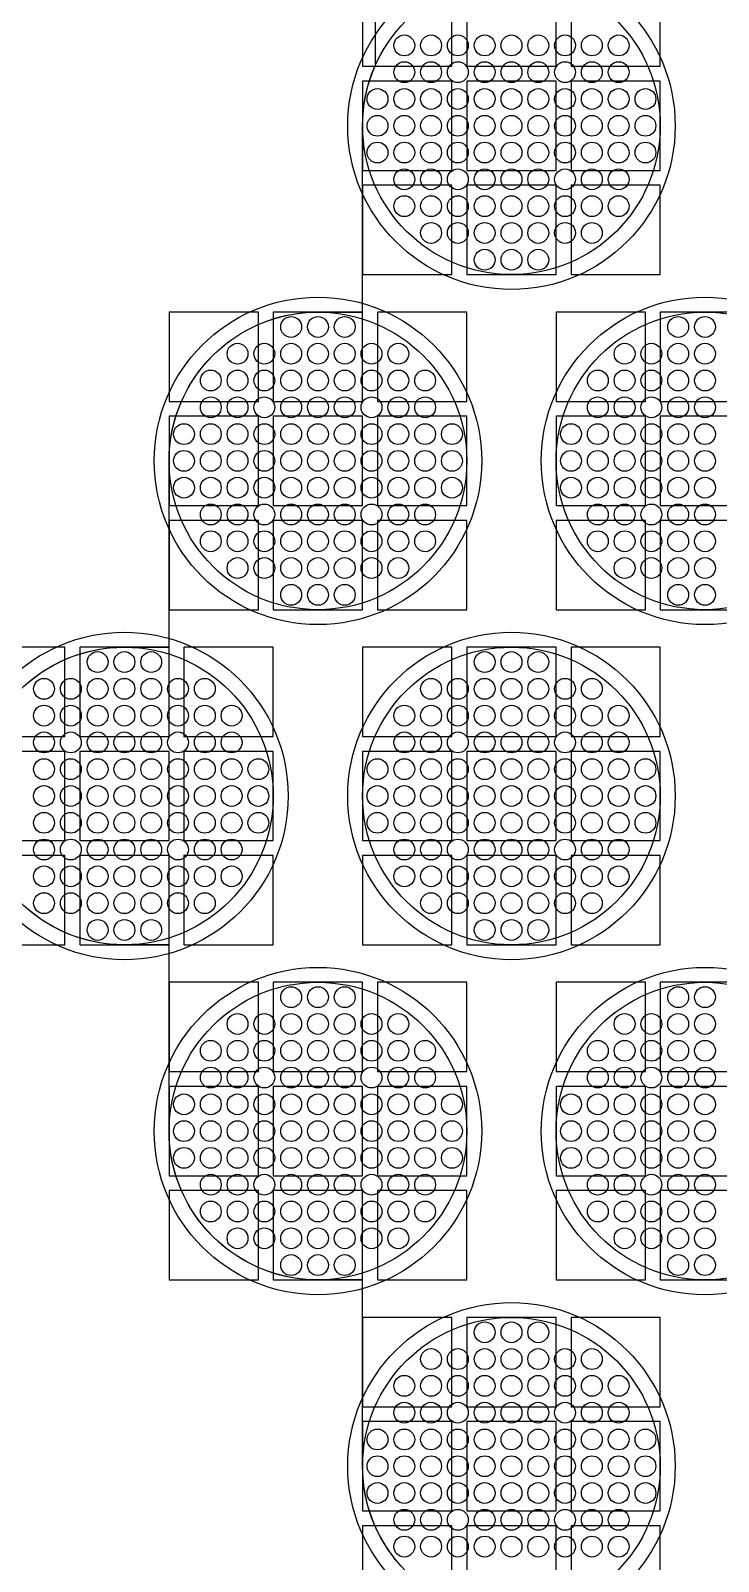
# Model space of a CAD drawing. Extents: x -49 to 54, y -38 to 38.
# Drawn here: x -32.85 to -30.54, y -26.14 to -20.99 of the extents above; entities that cross this region are included whole.
import ezdxf

# ---------------------------------------------------------------- set-up
doc = ezdxf.new("R2010")
doc.units = 0
for name, color, linetype in [('BACK_LAYER', 5, 'CONTINUOUS'), ('COND_LAYER_LOWER_ELECTRODE', 6, 'CONTINUOUS'), ('CONDUCTIVE_LAYER_BACK_LAYER', 2, 'CONTINUOUS'), ('EMITTER', 3, 'CONTINUOUS'), ('LOWER_ELECTRODE', 1, 'CONTINUOUS')]:
    doc.layers.add(name, color=color, linetype=linetype)

msp = doc.modelspace()

# ---------------------------------------------------------------- linework, layer by layer
at = {"layer": 'BACK_LAYER'}
for points in [[(-31.7302, -21.1123), (-31.4302, -21.1123), (-31.4302, -20.8123), (-31.7302, -20.8123)], [(-31.3802, -21.1123), (-31.0802, -21.1123), (-31.0802, -20.8123), (-31.3802, -20.8123)], [(-31.0302, -21.1123), (-30.7302, -21.1123), (-30.7302, -20.8123), (-31.0302, -20.8123)], [(-31.7302, -21.4623), (-31.4302, -21.4623), (-31.4302, -21.1623), (-31.7302, -21.1623)], [(-31.3802, -21.4623), (-31.0802, -21.4623), (-31.0802, -21.1623), (-31.3802, -21.1623)], [(-31.0302, -21.4623), (-30.7302, -21.4623), (-30.7302, -21.1623), (-31.0302, -21.1623)], [(-31.7302, -21.8123), (-31.4302, -21.8123), (-31.4302, -21.5123), (-31.7302, -21.5123)], [(-31.3802, -21.8123), (-31.0802, -21.8123), (-31.0802, -21.5123), (-31.3802, -21.5123)], [(-31.0302, -21.8123), (-30.7302, -21.8123), (-30.7302, -21.5123), (-31.0302, -21.5123)], [(-32.3802, -22.2381), (-32.0802, -22.2381), (-32.0802, -21.9381), (-32.3802, -21.9381)], [(-32.0302, -22.2381), (-31.7302, -22.2381), (-31.7302, -21.9381), (-32.0302, -21.9381)], [(-31.6802, -22.2381), (-31.3802, -22.2381), (-31.3802, -21.9381), (-31.6802, -21.9381)], [(-31.0802, -22.2381), (-30.7802, -22.2381), (-30.7802, -21.9381), (-31.0802, -21.9381)], [(-30.7302, -22.2381), (-30.4302, -22.2381), (-30.4302, -21.9381), (-30.7302, -21.9381)], [(-32.3802, -22.5881), (-32.0802, -22.5881), (-32.0802, -22.2881), (-32.3802, -22.2881)], [(-32.0302, -22.5881), (-31.7302, -22.5881), (-31.7302, -22.2881), (-32.0302, -22.2881)], [(-31.6802, -22.5881), (-31.3802, -22.5881), (-31.3802, -22.2881), (-31.6802, -22.2881)], [(-31.0802, -22.5881), (-30.7802, -22.5881), (-30.7802, -22.2881), (-31.0802, -22.2881)], [(-30.7302, -22.5881), (-30.4302, -22.5881), (-30.4302, -22.2881), (-30.7302, -22.2881)], [(-32.3802, -22.9381), (-32.0802, -22.9381), (-32.0802, -22.6381), (-32.3802, -22.6381)], [(-32.0302, -22.9381), (-31.7302, -22.9381), (-31.7302, -22.6381), (-32.0302, -22.6381)], [(-31.6802, -22.9381), (-31.3802, -22.9381), (-31.3802, -22.6381), (-31.6802, -22.6381)], [(-31.0802, -22.9381), (-30.7802, -22.9381), (-30.7802, -22.6381), (-31.0802, -22.6381)], [(-30.7302, -22.9381), (-30.4302, -22.9381), (-30.4302, -22.6381), (-30.7302, -22.6381)], [(-33.0302, -23.3639), (-32.7302, -23.3639), (-32.7302, -23.0639), (-33.0302, -23.0639)], [(-32.6802, -23.3639), (-32.3802, -23.3639), (-32.3802, -23.0639), (-32.6802, -23.0639)], [(-32.3302, -23.3639), (-32.0302, -23.3639), (-32.0302, -23.0639), (-32.3302, -23.0639)], [(-31.7302, -23.3639), (-31.4302, -23.3639), (-31.4302, -23.0639), (-31.7302, -23.0639)], [(-31.3802, -23.3639), (-31.0802, -23.3639), (-31.0802, -23.0639), (-31.3802, -23.0639)], [(-31.0302, -23.3639), (-30.7302, -23.3639), (-30.7302, -23.0639), (-31.0302, -23.0639)], [(-33.0302, -23.7139), (-32.7302, -23.7139), (-32.7302, -23.4139), (-33.0302, -23.4139)], [(-32.6802, -23.7139), (-32.3802, -23.7139), (-32.3802, -23.4139), (-32.6802, -23.4139)], [(-32.3302, -23.7139), (-32.0302, -23.7139), (-32.0302, -23.4139), (-32.3302, -23.4139)], [(-31.7302, -23.7139), (-31.4302, -23.7139), (-31.4302, -23.4139), (-31.7302, -23.4139)], [(-31.3802, -23.7139), (-31.0802, -23.7139), (-31.0802, -23.4139), (-31.3802, -23.4139)], [(-31.0302, -23.7139), (-30.7302, -23.7139), (-30.7302, -23.4139), (-31.0302, -23.4139)], [(-33.0302, -24.0639), (-32.7302, -24.0639), (-32.7302, -23.7639), (-33.0302, -23.7639)], [(-32.6802, -24.0639), (-32.3802, -24.0639), (-32.3802, -23.7639), (-32.6802, -23.7639)], [(-32.3302, -24.0639), (-32.0302, -24.0639), (-32.0302, -23.7639), (-32.3302, -23.7639)], [(-31.7302, -24.0639), (-31.4302, -24.0639), (-31.4302, -23.7639), (-31.7302, -23.7639)], [(-31.3802, -24.0639), (-31.0802, -24.0639), (-31.0802, -23.7639), (-31.3802, -23.7639)], [(-31.0302, -24.0639), (-30.7302, -24.0639), (-30.7302, -23.7639), (-31.0302, -23.7639)], [(-32.3802, -24.4898), (-32.0802, -24.4898), (-32.0802, -24.1898), (-32.3802, -24.1898)], [(-32.0302, -24.4898), (-31.7302, -24.4898), (-31.7302, -24.1898), (-32.0302, -24.1898)], [(-31.6802, -24.4898), (-31.3802, -24.4898), (-31.3802, -24.1898), (-31.6802, -24.1898)], [(-31.0802, -24.4898), (-30.7802, -24.4898), (-30.7802, -24.1898), (-31.0802, -24.1898)], [(-30.7302, -24.4898), (-30.4302, -24.4898), (-30.4302, -24.1898), (-30.7302, -24.1898)], [(-32.3802, -24.8398), (-32.0802, -24.8398), (-32.0802, -24.5398), (-32.3802, -24.5398)], [(-32.0302, -24.8398), (-31.7302, -24.8398), (-31.7302, -24.5398), (-32.0302, -24.5398)], [(-31.6802, -24.8398), (-31.3802, -24.8398), (-31.3802, -24.5398), (-31.6802, -24.5398)], [(-31.0802, -24.8398), (-30.7802, -24.8398), (-30.7802, -24.5398), (-31.0802, -24.5398)], [(-30.7302, -24.8398), (-30.4302, -24.8398), (-30.4302, -24.5398), (-30.7302, -24.5398)], [(-32.3802, -25.1898), (-32.0802, -25.1898), (-32.0802, -24.8898), (-32.3802, -24.8898)], [(-32.0302, -25.1898), (-31.7302, -25.1898), (-31.7302, -24.8898), (-32.0302, -24.8898)], [(-31.6802, -25.1898), (-31.3802, -25.1898), (-31.3802, -24.8898), (-31.6802, -24.8898)], [(-31.0802, -25.1898), (-30.7802, -25.1898), (-30.7802, -24.8898), (-31.0802, -24.8898)], [(-30.7302, -25.1898), (-30.4302, -25.1898), (-30.4302, -24.8898), (-30.7302, -24.8898)], [(-31.7302, -25.6156), (-31.4302, -25.6156), (-31.4302, -25.3156), (-31.7302, -25.3156)], [(-31.3802, -25.6156), (-31.0802, -25.6156), (-31.0802, -25.3156), (-31.3802, -25.3156)], [(-31.0302, -25.6156), (-30.7302, -25.6156), (-30.7302, -25.3156), (-31.0302, -25.3156)], [(-31.7302, -25.9656), (-31.4302, -25.9656), (-31.4302, -25.6656), (-31.7302, -25.6656)], [(-31.3802, -25.9656), (-31.0802, -25.9656), (-31.0802, -25.6656), (-31.3802, -25.6656)], [(-31.0302, -25.9656), (-30.7302, -25.9656), (-30.7302, -25.6656), (-31.0302, -25.6656)], [(-31.7302, -26.3156), (-31.4302, -26.3156), (-31.4302, -26.0156), (-31.7302, -26.0156)], [(-31.3802, -26.3156), (-31.0802, -26.3156), (-31.0802, -26.0156), (-31.3802, -26.0156)], [(-31.0302, -26.3156), (-30.7302, -26.3156), (-30.7302, -26.0156), (-31.0302, -26.0156)]]:
    msp.add_lwpolyline(points, close=True, dxfattribs=at)
at = {"layer": 'COND_LAYER_LOWER_ELECTRODE'}
for centre in [(-31.2302, -21.3123), (-31.8802, -22.4381), (-30.5802, -22.4381), (-32.5302, -23.5639), (-31.2302, -23.5639), (-31.8802, -24.6898), (-30.5802, -24.6898), (-31.2302, -25.8156)]:
    msp.add_circle(centre, 0.55, dxfattribs=at)
at = {"layer": 'CONDUCTIVE_LAYER_BACK_LAYER'}
for points in [[(-32.8508, -23.1802), (-32.8353, -23.1678), (-32.8193, -23.156), (-32.8028, -23.1448), (-32.7859, -23.1343), (-32.7687, -23.1245), (-32.751, -23.1153), (-32.733, -23.1069), (-32.7147, -23.0992), (-32.696, -23.0922), (-32.6771, -23.086), (-32.658, -23.0805), (-32.6387, -23.0759), (-32.6192, -23.0719), (-32.5996, -23.0688), (-32.5798, -23.0664), (-32.56, -23.0648), (-32.5402, -23.064), (-32.3802, -23.064), (-32.3802, -22.4381), (-32.3798, -22.4182), (-32.3786, -22.3984), (-32.3767, -22.3786), (-32.3739, -22.3589), (-32.3704, -22.3393), (-32.3661, -22.3199), (-32.361, -22.3007), (-32.3551, -22.2817), (-32.3485, -22.2629), (-32.3412, -22.2445), (-32.3331, -22.2263), (-32.3244, -22.2085), (-32.3149, -22.191), (-32.3047, -22.1739), (-32.2939, -22.1572), (-32.2824, -22.141), (-32.2703, -22.1253), (-32.2575, -22.11), (-32.2442, -22.0953), (-32.2302, -22.0811), (-32.2158, -22.0674), (-32.2008, -22.0544), (-32.1853, -22.0419), (-32.1693, -22.0301), (-32.1528, -22.019), (-32.1359, -22.0084), (-32.1187, -21.9986), (-32.101, -21.9895), (-32.083, -21.9811), (-32.0647, -21.9734), (-32.046, -21.9664), (-32.0271, -21.9602), (-32.008, -21.9547), (-31.9887, -21.95), (-31.9692, -21.9461), (-31.9496, -21.9429), (-31.9298, -21.9406), (-31.91, -21.939), (-31.8902, -21.9382), (-31.7302, -21.9382), (-31.7302, -21.3123), (-31.7298, -21.2924), (-31.7286, -21.2725), (-31.7267, -21.2528), (-31.7239, -21.2331), (-31.7204, -21.2135), (-31.7161, -21.1941), (-31.711, -21.1749), (-31.7051, -21.1559), (-31.6985, -21.1371), (-31.6912, -21.1186), (-31.6872, -21.1095), (-31.6872, -20.3319)], [(-31.6075, -26.1437), (-31.6203, -26.1285), (-31.6324, -26.1127), (-31.6439, -26.0965), (-31.6547, -26.0798), (-31.6649, -26.0627), (-31.6744, -26.0453), (-31.6831, -26.0274), (-31.6912, -26.0092), (-31.6985, -25.9908), (-31.7051, -25.972), (-31.711, -25.953), (-31.7161, -25.9338), (-31.7204, -25.9144), (-31.7239, -25.8948), (-31.7267, -25.8751), (-31.7286, -25.8553), (-31.7298, -25.8355), (-31.7302, -25.8156), (-31.7302, -25.1897), (-31.8902, -25.1897), (-31.91, -25.1889), (-31.9298, -25.1873), (-31.9496, -25.1849), (-31.9692, -25.1818), (-31.9887, -25.1779), (-32.008, -25.1732), (-32.0271, -25.1677), (-32.046, -25.1615), (-32.0647, -25.1545), (-32.083, -25.1468), (-32.101, -25.1384), (-32.1187, -25.1293), (-32.1359, -25.1194), (-32.1528, -25.1089), (-32.1693, -25.0978), (-32.1853, -25.0859), (-32.2008, -25.0735), (-32.2158, -25.0605), (-32.2302, -25.0468), (-32.2442, -25.0326), (-32.2575, -25.0179), (-32.2703, -25.0026), (-32.2824, -24.9869), (-32.2939, -24.9706), (-32.3047, -24.954), (-32.3149, -24.9369), (-32.3244, -24.9194), (-32.3331, -24.9016), (-32.3412, -24.8834), (-32.3485, -24.8649), (-32.3551, -24.8462), (-32.361, -24.8272), (-32.3661, -24.8079), (-32.3704, -24.7885), (-32.3739, -24.769), (-32.3767, -24.7493), (-32.3786, -24.7295), (-32.3798, -24.7096), (-32.3802, -24.6898), (-32.3802, -24.0638), (-32.5402, -24.0638), (-32.56, -24.063), (-32.5798, -24.0615), (-32.5996, -24.0591), (-32.6192, -24.056), (-32.6387, -24.052), (-32.658, -24.0473), (-32.6771, -24.0419), (-32.696, -24.0356), (-32.7147, -24.0287), (-32.733, -24.021), (-32.751, -24.0126), (-32.7687, -24.0034), (-32.7859, -23.9936), (-32.8028, -23.9831), (-32.8193, -23.9719), (-32.8353, -23.9601), (-32.8508, -23.9477)]]:
    msp.add_lwpolyline(points, dxfattribs=at)
at = {"layer": 'EMITTER'}
for centre in [(-31.2302, -21.3123), (-31.8802, -22.4381), (-30.5802, -22.4381), (-32.5302, -23.5639), (-31.2302, -23.5639), (-31.8802, -24.6898), (-30.5802, -24.6898), (-31.2302, -25.8156)]:
    msp.add_circle(centre, 0.5, dxfattribs=at)
at = {"layer": 'LOWER_ELECTRODE'}
for centre in [(-31.5902, -21.0423), (-31.5002, -21.0423), (-31.4102, -21.0423), (-31.3202, -21.0423), (-31.2302, -21.0423), (-31.1402, -21.0423), (-31.0502, -21.0423), (-30.9602, -21.0423), (-30.8702, -21.0423), (-31.5902, -21.1323), (-31.5002, -21.1323), (-31.4102, -21.1323), (-31.3202, -21.1323), (-31.2302, -21.1323), (-31.1402, -21.1323), (-31.0502, -21.1323), (-30.9602, -21.1323), (-30.8702, -21.1323), (-31.6802, -21.2223), (-31.5902, -21.2223), (-31.5002, -21.2223), (-31.4102, -21.2223), (-31.3202, -21.2223), (-31.2302, -21.2223), (-31.1402, -21.2223), (-31.0502, -21.2223), (-30.9602, -21.2223), (-30.8702, -21.2223), (-30.7802, -21.2223), (-31.6802, -21.3123), (-31.5902, -21.3123), (-31.5002, -21.3123), (-31.4102, -21.3123), (-31.3202, -21.3123), (-31.2302, -21.3123), (-31.1402, -21.3123), (-31.0502, -21.3123), (-30.9602, -21.3123), (-30.8702, -21.3123), (-30.7802, -21.3123), (-31.6802, -21.4023), (-31.5902, -21.4023), (-31.5002, -21.4023), (-31.4102, -21.4023), (-31.3202, -21.4023), (-31.2302, -21.4023), (-31.1402, -21.4023), (-31.0502, -21.4023), (-30.9602, -21.4023), (-30.8702, -21.4023), (-30.7802, -21.4023), (-31.5902, -21.4923), (-31.5002, -21.4923), (-31.4102, -21.4923), (-31.3202, -21.4923), (-31.2302, -21.4923), (-31.1402, -21.4923), (-31.0502, -21.4923), (-30.9602, -21.4923), (-30.8702, -21.4923), (-31.5902, -21.5823), (-31.5002, -21.5823), (-31.4102, -21.5823), (-31.3202, -21.5823), (-31.2302, -21.5823), (-31.1402, -21.5823), (-31.0502, -21.5823), (-30.9602, -21.5823), (-30.8702, -21.5823), (-31.5002, -21.6723), (-31.4102, -21.6723), (-31.3202, -21.6723), (-31.2302, -21.6723), (-31.1402, -21.6723), (-31.0502, -21.6723), (-30.9602, -21.6723), (-31.3202, -21.7623), (-31.2302, -21.7623), (-31.1402, -21.7623), (-31.9702, -21.9881), (-31.8802, -21.9881), (-31.7902, -21.9881), (-30.6702, -21.9881), (-30.5802, -21.9881), (-32.1502, -22.0781), (-32.0602, -22.0781), (-31.9702, -22.0781), (-31.8802, -22.0781), (-31.7902, -22.0781), (-31.7002, -22.0781), (-31.6102, -22.0781), (-30.8502, -22.0781), (-30.7602, -22.0781), (-30.6702, -22.0781), (-30.5802, -22.0781), (-32.2402, -22.1681), (-32.1502, -22.1681), (-32.0602, -22.1681), (-31.9702, -22.1681), (-31.8802, -22.1681), (-31.7902, -22.1681), (-31.7002, -22.1681), (-31.6102, -22.1681), (-31.5202, -22.1681), (-30.9402, -22.1681), (-30.8502, -22.1681), (-30.7602, -22.1681), (-30.6702, -22.1681), (-30.5802, -22.1681), (-32.2402, -22.2581), (-32.1502, -22.2581), (-32.0602, -22.2581), (-31.9702, -22.2581), (-31.8802, -22.2581), (-31.7902, -22.2581), (-31.7002, -22.2581), (-31.6102, -22.2581), (-31.5202, -22.2581), (-30.9402, -22.2581), (-30.8502, -22.2581), (-30.7602, -22.2581), (-30.6702, -22.2581), (-30.5802, -22.2581), (-32.3302, -22.3481), (-32.2402, -22.3481), (-32.1502, -22.3481), (-32.0602, -22.3481), (-31.9702, -22.3481), (-31.8802, -22.3481), (-31.7902, -22.3481), (-31.7002, -22.3481), (-31.6102, -22.3481), (-31.5202, -22.3481), (-31.4302, -22.3481), (-31.0302, -22.3481), (-30.9402, -22.3481), (-30.8502, -22.3481), (-30.7602, -22.3481), (-30.6702, -22.3481), (-30.5802, -22.3481), (-32.3302, -22.4381), (-32.2402, -22.4381), (-32.1502, -22.4381), (-32.0602, -22.4381), (-31.9702, -22.4381), (-31.8802, -22.4381), (-31.7902, -22.4381), (-31.7002, -22.4381), (-31.6102, -22.4381), (-31.5202, -22.4381), (-31.4302, -22.4381), (-31.0302, -22.4381), (-30.9402, -22.4381), (-30.8502, -22.4381), (-30.7602, -22.4381), (-30.6702, -22.4381), (-30.5802, -22.4381), (-32.3302, -22.5281), (-32.2402, -22.5281), (-32.1502, -22.5281), (-32.0602, -22.5281), (-31.9702, -22.5281), (-31.8802, -22.5281), (-31.7902, -22.5281), (-31.7002, -22.5281), (-31.6102, -22.5281), (-31.5202, -22.5281), (-31.4302, -22.5281), (-31.0302, -22.5281), (-30.9402, -22.5281), (-30.8502, -22.5281), (-30.7602, -22.5281), (-30.6702, -22.5281), (-30.5802, -22.5281), (-32.2402, -22.6181), (-32.1502, -22.6181), (-32.0602, -22.6181), (-31.9702, -22.6181), (-31.8802, -22.6181), (-31.7902, -22.6181), (-31.7002, -22.6181), (-31.6102, -22.6181), (-31.5202, -22.6181), (-30.9402, -22.6181), (-30.8502, -22.6181), (-30.7602, -22.6181), (-30.6702, -22.6181), (-30.5802, -22.6181), (-32.2402, -22.7081), (-32.1502, -22.7081), (-32.0602, -22.7081), (-31.9702, -22.7081), (-31.8802, -22.7081), (-31.7902, -22.7081), (-31.7002, -22.7081), (-31.6102, -22.7081), (-31.5202, -22.7081), (-30.9402, -22.7081), (-30.8502, -22.7081), (-30.7602, -22.7081), (-30.6702, -22.7081), (-30.5802, -22.7081), (-32.1502, -22.7981), (-32.0602, -22.7981), (-31.9702, -22.7981), (-31.8802, -22.7981), (-31.7902, -22.7981), (-31.7002, -22.7981), (-31.6102, -22.7981), (-30.8502, -22.7981), (-30.7602, -22.7981), (-30.6702, -22.7981), (-30.5802, -22.7981), (-31.9702, -22.8881), (-31.8802, -22.8881), (-31.7902, -22.8881), (-30.6702, -22.8881), (-30.5802, -22.8881), (-32.6202, -23.1139), (-32.5302, -23.1139), (-32.4402, -23.1139), (-31.3202, -23.1139), (-31.2302, -23.1139), (-31.1402, -23.1139), (-32.8002, -23.2039), (-32.7102, -23.2039), (-32.6202, -23.2039), (-32.5302, -23.2039), (-32.4402, -23.2039), (-32.3502, -23.2039), (-32.2602, -23.2039), (-31.5002, -23.2039), (-31.4102, -23.2039), (-31.3202, -23.2039), (-31.2302, -23.2039), (-31.1402, -23.2039), (-31.0502, -23.2039), (-30.9602, -23.2039), (-32.8002, -23.2939), (-32.7102, -23.2939), (-32.6202, -23.2939), (-32.5302, -23.2939), (-32.4402, -23.2939), (-32.3502, -23.2939), (-32.2602, -23.2939), (-32.1702, -23.2939), (-31.5902, -23.2939), (-31.5002, -23.2939), (-31.4102, -23.2939), (-31.3202, -23.2939), (-31.2302, -23.2939), (-31.1402, -23.2939), (-31.0502, -23.2939), (-30.9602, -23.2939), (-30.8702, -23.2939), (-32.8002, -23.3839), (-32.7102, -23.3839), (-32.6202, -23.3839), (-32.5302, -23.3839), (-32.4402, -23.3839), (-32.3502, -23.3839), (-32.2602, -23.3839), (-32.1702, -23.3839), (-31.5902, -23.3839), (-31.5002, -23.3839), (-31.4102, -23.3839), (-31.3202, -23.3839), (-31.2302, -23.3839), (-31.1402, -23.3839), (-31.0502, -23.3839), (-30.9602, -23.3839), (-30.8702, -23.3839), (-32.8002, -23.4739), (-32.7102, -23.4739), (-32.6202, -23.4739), (-32.5302, -23.4739), (-32.4402, -23.4739), (-32.3502, -23.4739), (-32.2602, -23.4739), (-32.1702, -23.4739), (-32.0802, -23.4739), (-31.6802, -23.4739), (-31.5902, -23.4739), (-31.5002, -23.4739), (-31.4102, -23.4739), (-31.3202, -23.4739), (-31.2302, -23.4739), (-31.1402, -23.4739), (-31.0502, -23.4739), (-30.9602, -23.4739), (-30.8702, -23.4739), (-30.7802, -23.4739), (-32.8002, -23.5639), (-32.7102, -23.5639), (-32.6202, -23.5639), (-32.5302, -23.5639), (-32.4402, -23.5639), (-32.3502, -23.5639), (-32.2602, -23.5639), (-32.1702, -23.5639), (-32.0802, -23.5639), (-31.6802, -23.5639), (-31.5902, -23.5639), (-31.5002, -23.5639), (-31.4102, -23.5639), (-31.3202, -23.5639), (-31.2302, -23.5639), (-31.1402, -23.5639), (-31.0502, -23.5639), (-30.9602, -23.5639), (-30.8702, -23.5639), (-30.7802, -23.5639), (-32.8002, -23.6539), (-32.7102, -23.6539), (-32.6202, -23.6539), (-32.5302, -23.6539), (-32.4402, -23.6539), (-32.3502, -23.6539), (-32.2602, -23.6539), (-32.1702, -23.6539), (-32.0802, -23.6539), (-31.6802, -23.6539), (-31.5902, -23.6539), (-31.5002, -23.6539), (-31.4102, -23.6539), (-31.3202, -23.6539), (-31.2302, -23.6539), (-31.1402, -23.6539), (-31.0502, -23.6539), (-30.9602, -23.6539), (-30.8702, -23.6539), (-30.7802, -23.6539), (-32.8002, -23.7439), (-32.7102, -23.7439), (-32.6202, -23.7439), (-32.5302, -23.7439), (-32.4402, -23.7439), (-32.3502, -23.7439), (-32.2602, -23.7439), (-32.1702, -23.7439), (-31.5902, -23.7439), (-31.5002, -23.7439), (-31.4102, -23.7439), (-31.3202, -23.7439), (-31.2302, -23.7439), (-31.1402, -23.7439), (-31.0502, -23.7439), (-30.9602, -23.7439), (-30.8702, -23.7439), (-32.8002, -23.8339), (-32.7102, -23.8339), (-32.6202, -23.8339), (-32.5302, -23.8339), (-32.4402, -23.8339), (-32.3502, -23.8339), (-32.2602, -23.8339), (-32.1702, -23.8339), (-31.5902, -23.8339), (-31.5002, -23.8339), (-31.4102, -23.8339), (-31.3202, -23.8339), (-31.2302, -23.8339), (-31.1402, -23.8339), (-31.0502, -23.8339), (-30.9602, -23.8339), (-30.8702, -23.8339), (-32.8002, -23.9239), (-32.7102, -23.9239), (-32.6202, -23.9239), (-32.5302, -23.9239), (-32.4402, -23.9239), (-32.3502, -23.9239), (-32.2602, -23.9239), (-31.5002, -23.9239), (-31.4102, -23.9239), (-31.3202, -23.9239), (-31.2302, -23.9239), (-31.1402, -23.9239), (-31.0502, -23.9239), (-30.9602, -23.9239), (-32.6202, -24.0139), (-32.5302, -24.0139), (-32.4402, -24.0139), (-31.3202, -24.0139), (-31.2302, -24.0139), (-31.1402, -24.0139), (-31.9702, -24.2398), (-31.8802, -24.2398), (-31.7902, -24.2398), (-30.6702, -24.2398), (-30.5802, -24.2398), (-32.1502, -24.3298), (-32.0602, -24.3298), (-31.9702, -24.3298), (-31.8802, -24.3298), (-31.7902, -24.3298), (-31.7002, -24.3298), (-31.6102, -24.3298), (-30.8502, -24.3298), (-30.7602, -24.3298), (-30.6702, -24.3298), (-30.5802, -24.3298), (-32.2402, -24.4198), (-32.1502, -24.4198), (-32.0602, -24.4198), (-31.9702, -24.4198), (-31.8802, -24.4198), (-31.7902, -24.4198), (-31.7002, -24.4198), (-31.6102, -24.4198), (-31.5202, -24.4198), (-30.9402, -24.4198), (-30.8502, -24.4198), (-30.7602, -24.4198), (-30.6702, -24.4198), (-30.5802, -24.4198), (-32.2402, -24.5098), (-32.1502, -24.5098), (-32.0602, -24.5098), (-31.9702, -24.5098), (-31.8802, -24.5098), (-31.7902, -24.5098), (-31.7002, -24.5098), (-31.6102, -24.5098), (-31.5202, -24.5098), (-30.9402, -24.5098), (-30.8502, -24.5098), (-30.7602, -24.5098), (-30.6702, -24.5098), (-30.5802, -24.5098), (-32.3302, -24.5998), (-32.2402, -24.5998), (-32.1502, -24.5998), (-32.0602, -24.5998), (-31.9702, -24.5998), (-31.8802, -24.5998), (-31.7902, -24.5998), (-31.7002, -24.5998), (-31.6102, -24.5998), (-31.5202, -24.5998), (-31.4302, -24.5998), (-31.0302, -24.5998), (-30.9402, -24.5998), (-30.8502, -24.5998), (-30.7602, -24.5998), (-30.6702, -24.5998), (-30.5802, -24.5998), (-32.3302, -24.6898), (-32.2402, -24.6898), (-32.1502, -24.6898), (-32.0602, -24.6898), (-31.9702, -24.6898), (-31.8802, -24.6898), (-31.7902, -24.6898), (-31.7002, -24.6898), (-31.6102, -24.6898), (-31.5202, -24.6898), (-31.4302, -24.6898), (-31.0302, -24.6898), (-30.9402, -24.6898), (-30.8502, -24.6898), (-30.7602, -24.6898), (-30.6702, -24.6898), (-30.5802, -24.6898), (-32.3302, -24.7798), (-32.2402, -24.7798), (-32.1502, -24.7798), (-32.0602, -24.7798), (-31.9702, -24.7798), (-31.8802, -24.7798), (-31.7902, -24.7798), (-31.7002, -24.7798), (-31.6102, -24.7798), (-31.5202, -24.7798), (-31.4302, -24.7798), (-31.0302, -24.7798), (-30.9402, -24.7798), (-30.8502, -24.7798), (-30.7602, -24.7798), (-30.6702, -24.7798), (-30.5802, -24.7798), (-32.2402, -24.8698), (-32.1502, -24.8698), (-32.0602, -24.8698), (-31.9702, -24.8698), (-31.8802, -24.8698), (-31.7902, -24.8698), (-31.7002, -24.8698), (-31.6102, -24.8698), (-31.5202, -24.8698), (-30.9402, -24.8698), (-30.8502, -24.8698), (-30.7602, -24.8698), (-30.6702, -24.8698), (-30.5802, -24.8698), (-32.2402, -24.9598), (-32.1502, -24.9598), (-32.0602, -24.9598), (-31.9702, -24.9598), (-31.8802, -24.9598), (-31.7902, -24.9598), (-31.7002, -24.9598), (-31.6102, -24.9598), (-31.5202, -24.9598), (-30.9402, -24.9598), (-30.8502, -24.9598), (-30.7602, -24.9598), (-30.6702, -24.9598), (-30.5802, -24.9598), (-32.1502, -25.0498), (-32.0602, -25.0498), (-31.9702, -25.0498), (-31.8802, -25.0498), (-31.7902, -25.0498), (-31.7002, -25.0498), (-31.6102, -25.0498), (-30.8502, -25.0498), (-30.7602, -25.0498), (-30.6702, -25.0498), (-30.5802, -25.0498), (-31.9702, -25.1398), (-31.8802, -25.1398), (-31.7902, -25.1398), (-30.6702, -25.1398), (-30.5802, -25.1398), (-31.3202, -25.3656), (-31.2302, -25.3656), (-31.1402, -25.3656), (-31.5002, -25.4556), (-31.4102, -25.4556), (-31.3202, -25.4556), (-31.2302, -25.4556), (-31.1402, -25.4556), (-31.0502, -25.4556), (-30.9602, -25.4556), (-31.5902, -25.5456), (-31.5002, -25.5456), (-31.4102, -25.5456), (-31.3202, -25.5456), (-31.2302, -25.5456), (-31.1402, -25.5456), (-31.0502, -25.5456), (-30.9602, -25.5456), (-30.8702, -25.5456), (-31.5902, -25.6356), (-31.5002, -25.6356), (-31.4102, -25.6356), (-31.3202, -25.6356), (-31.2302, -25.6356), (-31.1402, -25.6356), (-31.0502, -25.6356), (-30.9602, -25.6356), (-30.8702, -25.6356), (-31.6802, -25.7256), (-31.5902, -25.7256), (-31.5002, -25.7256), (-31.4102, -25.7256), (-31.3202, -25.7256), (-31.2302, -25.7256), (-31.1402, -25.7256), (-31.0502, -25.7256), (-30.9602, -25.7256), (-30.8702, -25.7256), (-30.7802, -25.7256), (-31.6802, -25.8156), (-31.5902, -25.8156), (-31.5002, -25.8156), (-31.4102, -25.8156), (-31.3202, -25.8156), (-31.2302, -25.8156), (-31.1402, -25.8156), (-31.0502, -25.8156), (-30.9602, -25.8156), (-30.8702, -25.8156), (-30.7802, -25.8156), (-31.6802, -25.9056), (-31.5902, -25.9056), (-31.5002, -25.9056), (-31.4102, -25.9056), (-31.3202, -25.9056), (-31.2302, -25.9056), (-31.1402, -25.9056), (-31.0502, -25.9056), (-30.9602, -25.9056), (-30.8702, -25.9056), (-30.7802, -25.9056), (-31.5902, -25.9956), (-31.5002, -25.9956), (-31.4102, -25.9956), (-31.3202, -25.9956), (-31.2302, -25.9956), (-31.1402, -25.9956), (-31.0502, -25.9956), (-30.9602, -25.9956), (-30.8702, -25.9956), (-31.5902, -26.0856), (-31.5002, -26.0856), (-31.4102, -26.0856), (-31.3202, -26.0856), (-31.2302, -26.0856), (-31.1402, -26.0856), (-31.0502, -26.0856), (-30.9602, -26.0856), (-30.8702, -26.0856)]:
    msp.add_circle(centre, 0.035, dxfattribs=at)

doc.saveas('drawing.dxf')
